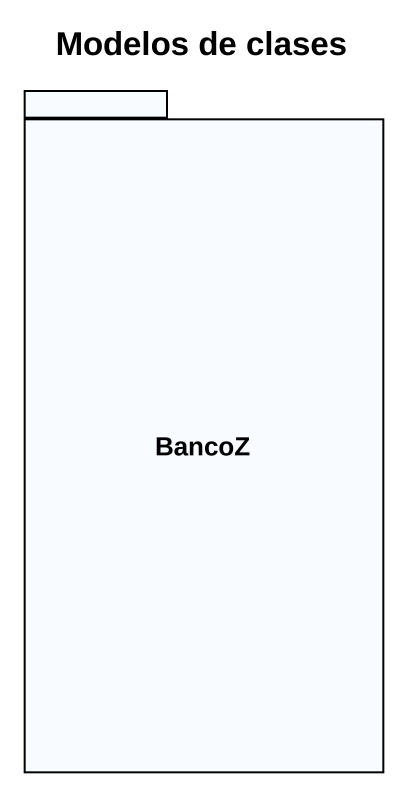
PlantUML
@startuml
title Modelos de clases
package BancoZ {
}
@enduml
